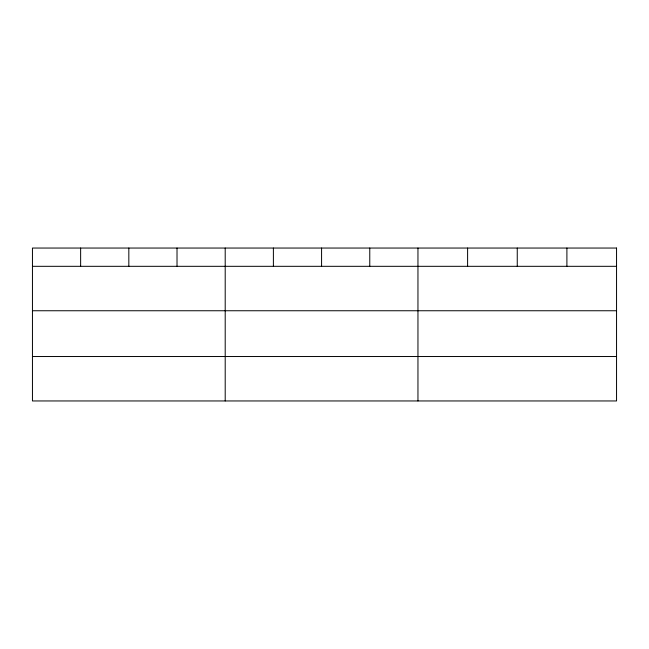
<?xml version="1.0" encoding="UTF-8"?>
<svg xmlns="http://www.w3.org/2000/svg" width="649" height="649" viewBox="0 0 649 649"><rect width="100%" height="100%" fill="white"/><g stroke="black" fill="none" stroke-linecap="round" stroke-linejoin="round"><path stroke-width="0.97" d="M32.45 266.317L616.55 266.317M32.45 310.749L616.55 310.749M32.45 356.528L616.55 356.528M566.901 248.048L566.901 266.317M517.253 248.048L517.253 266.317M467.604 248.048L467.604 266.317M417.956 248.048L417.956 400.952M369.768 248.048L369.768 266.317M321.579 248.048L321.579 266.317M273.391 248.048L273.391 266.317M225.203 248.048L225.203 400.952M177.015 248.048L177.015 266.317M128.827 248.048L128.827 266.317M80.638 248.048L80.638 266.317M616.55 248.048L32.45 248.048L32.45 400.952L616.55 400.952L616.55 248.048"/></g></svg>
